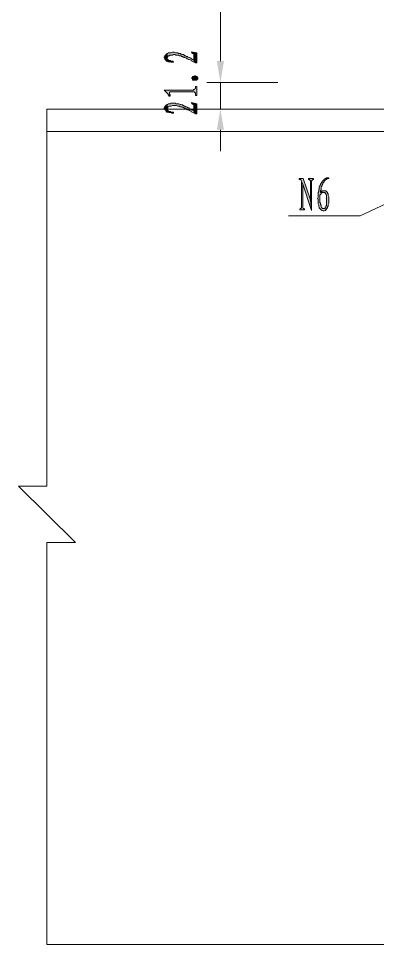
# Model space of a CAD drawing. Header units: millimetres. Extents: x 24 to 410, y 10 to 282.
# Drawn here: x 283.7 to 309.4, y 149.8 to 216 of the extents above; entities that cross this region are included whole.
import ezdxf

# ---------------------------------------------------------------- set-up
doc = ezdxf.new("R2010")
doc.units = ezdxf.units.MM

msp = doc.modelspace()

# ---------------------------------------------------------------- hatches: boundary and pattern name
h = msp.add_hatch(color=7)
h.dxf.hatch_style = 2
h.paths.add_polyline_path([(294.132, 213.275333), (294.132, 213.233), (294.174333, 213.190667), (294.174333, 213.106), (294.216667, 213.063667), (294.259, 213.021333), (294.301333, 212.979), (294.343667, 212.979), (294.428333, 212.936667), (294.555333, 212.936667), (294.597667, 212.894333), (294.809333, 212.894333), (294.809333, 212.936667), (294.724667, 212.979), (294.597667, 212.979), (294.555333, 213.021333), (294.470667, 213.021333), (294.428333, 213.063667), (294.386, 213.063667), (294.386, 213.106), (294.343667, 213.148333), (294.343667, 213.190667), (294.343667, 213.529333), (294.301333, 213.487), (294.259, 213.444667), (294.216667, 213.402333), (294.174333, 213.36), (294.174333, 213.317667)])
h = msp.add_hatch(color=7)
h.dxf.hatch_style = 2
h.paths.add_polyline_path([(294.343667, 213.529333), (294.343667, 213.190667), (294.343667, 213.233), (294.386, 213.275333), (294.386, 213.317667), (294.428333, 213.36), (294.513, 213.36), (294.513, 213.402333), (294.724667, 213.402333), (294.809333, 213.444667), (294.894, 213.444667), (294.978667, 213.402333), (295.148, 213.402333), (295.232667, 213.36), (295.359667, 213.36), (295.402, 213.317667), (295.444333, 213.317667), (295.486667, 213.275333), (295.529, 213.275333), (295.571333, 213.233), (295.613667, 213.233), (295.698333, 213.190667), (295.740667, 213.190667), (295.783, 213.148333), (295.867667, 213.106), (295.91, 213.106), (295.994667, 213.063667), (296.079333, 213.021333), (296.121667, 212.979), (296.206333, 212.936667), (296.291, 212.894333), (296.248667, 213.063667), (296.206333, 213.063667), (296.164, 213.106), (296.079333, 213.148333), (296.037, 213.190667), (295.952333, 213.233), (295.91, 213.233), (295.825333, 213.275333), (295.783, 213.317667), (295.740667, 213.317667), (295.656, 213.36), (295.613667, 213.36), (295.571333, 213.402333), (295.529, 213.444667), (295.444333, 213.444667), (295.402, 213.487), (295.317333, 213.487), (295.275, 213.529333), (295.190333, 213.529333), (295.105667, 213.571667), (294.936333, 213.571667), (294.851667, 213.614), (294.724667, 213.614), (294.64, 213.571667), (294.428333, 213.571667), (294.386, 213.529333)])
h = msp.add_hatch(color=7)
h.dxf.hatch_style = 2
h.paths.add_polyline_path([(296.079333, 213.656333), (296.079333, 213.614), (296.121667, 213.571667), (296.164, 213.529333), (296.206333, 213.529333), (296.248667, 213.487), (296.248667, 213.063667), (296.291, 212.894333), (296.375667, 212.852), (296.460333, 212.852), (296.460333, 213.571667)])
h = msp.add_hatch(color=7)
h.dxf.hatch_style = 2
h.paths.add_polyline_path([(297.899667, 212.979), (298.407667, 212.979), (298.153667, 211.455)])
h = msp.add_hatch(color=7)
h.dxf.hatch_style = 2
h.paths.add_polyline_path([(297.899667, 212.979), (298.407667, 212.979), (298.153667, 211.455)])
h = msp.add_hatch(color=7)
h.dxf.hatch_style = 2
h.paths.add_polyline_path([(296.502667, 211.836), (296.545, 211.793667), (296.545, 211.709), (296.502667, 211.666667), (296.460333, 211.624333), (296.164, 211.624333), (296.164, 211.666667), (296.164, 211.709), (296.121667, 211.751333), (296.121667, 211.793667), (296.164, 211.836), (296.164, 211.878333), (296.206333, 211.878333), (296.291, 211.920667), (296.375667, 211.920667), (296.460333, 211.878333), (296.502667, 211.878333)])
h = msp.add_hatch(color=7)
h.dxf.hatch_style = 2
h.paths.add_polyline_path([(294.132, 210.904667), (294.174333, 210.862333), (294.216667, 210.82), (294.259, 210.777667), (294.301333, 210.735333), (294.343667, 210.693), (294.386, 210.650667), (294.386, 210.608333), (294.428333, 210.566), (294.470667, 210.523667), (294.470667, 210.481333), (294.513, 210.693), (294.513, 210.735333), (294.555333, 210.777667), (296.291, 210.777667), (296.291, 210.735333), (296.333333, 210.735333), (296.375667, 210.693), (296.375667, 210.523667), (296.460333, 210.523667), (296.460333, 211.158667), (296.375667, 211.158667), (296.375667, 211.031667), (296.333333, 210.989333), (296.291, 210.947), (296.248667, 210.947), (296.206333, 210.904667)])
h = msp.add_hatch(color=7)
h.dxf.hatch_style = 2
h.paths.add_polyline_path([(294.470667, 210.481333), (294.555333, 210.481333), (294.555333, 210.566), (294.513, 210.608333), (294.513, 210.693)])
h = msp.add_hatch(color=7)
h.dxf.hatch_style = 2
h.paths.add_polyline_path([(294.132, 209.634667), (294.132, 209.592333), (294.174333, 209.55), (294.174333, 209.507667), (294.216667, 209.465333), (294.259, 209.423), (294.301333, 209.380667), (294.301333, 209.338333), (294.343667, 209.338333), (294.428333, 209.338333), (294.470667, 209.296), (294.597667, 209.296), (294.682333, 209.253667), (294.809333, 209.253667), (294.809333, 209.338333), (294.597667, 209.338333), (294.555333, 209.380667), (294.470667, 209.380667), (294.428333, 209.423), (294.386, 209.423), (294.386, 209.465333), (294.343667, 209.507667), (294.343667, 209.592333), (294.343667, 209.888667), (294.301333, 209.846333), (294.259, 209.804), (294.216667, 209.761667), (294.174333, 209.761667), (294.174333, 209.719333), (294.174333, 209.677)])
h = msp.add_hatch(color=7)
h.dxf.hatch_style = 2
h.paths.add_polyline_path([(294.343667, 209.888667), (294.343667, 209.592333), (294.386, 209.634667), (294.386, 209.677), (294.428333, 209.719333), (294.513, 209.761667), (294.64, 209.761667), (294.724667, 209.804), (295.021, 209.804), (295.105667, 209.761667), (295.232667, 209.761667), (295.275, 209.719333), (295.402, 209.719333), (295.402, 209.677), (295.486667, 209.677), (295.529, 209.634667), (295.571333, 209.634667), (295.613667, 209.592333), (295.698333, 209.592333), (295.740667, 209.55), (295.783, 209.507667), (295.867667, 209.507667), (295.91, 209.465333), (295.994667, 209.423), (296.079333, 209.380667), (296.121667, 209.338333), (296.206333, 209.296), (296.291, 209.253667), (296.248667, 209.423), (296.206333, 209.465333), (296.164, 209.465333), (296.079333, 209.507667), (296.037, 209.55), (295.952333, 209.592333), (295.91, 209.634667), (295.825333, 209.634667), (295.783, 209.677), (295.740667, 209.719333), (295.656, 209.719333), (295.613667, 209.761667), (295.571333, 209.761667), (295.529, 209.804), (295.486667, 209.804), (295.444333, 209.846333), (295.402, 209.846333), (295.317333, 209.888667), (295.275, 209.888667), (295.190333, 209.931), (294.978667, 209.931), (294.936333, 209.973333), (294.64, 209.973333), (294.555333, 209.931), (294.428333, 209.931), (294.386, 209.888667)])
h = msp.add_hatch(color=7)
h.dxf.hatch_style = 2
h.paths.add_polyline_path([(296.079333, 210.015667), (296.079333, 209.973333), (296.121667, 209.931), (296.164, 209.931), (296.206333, 209.888667), (296.248667, 209.846333), (296.248667, 209.423), (296.291, 209.253667), (296.375667, 209.211333), (296.460333, 209.211333), (296.460333, 209.931)])
h = msp.add_hatch(color=7)
h.dxf.hatch_style = 2
h.paths.add_polyline_path([(297.899667, 208.068333), (298.407667, 208.068333), (298.153667, 209.55)])
h = msp.add_hatch(color=7)
h.dxf.hatch_style = 2
h.paths.add_polyline_path([(304.080333, 204.597), (303.784, 204.597), (303.784, 204.512333), (303.911, 204.512333), (303.953333, 204.343), (304.038, 204.173667), (304.673, 202.311), (304.588333, 203.073)])
h = msp.add_hatch(color=7)
h.dxf.hatch_style = 2
h.paths.add_polyline_path([(304.8, 204.597), (304.461333, 204.597), (304.461333, 204.512333), (304.503667, 204.512333), (304.546, 204.47), (304.588333, 204.427667), (304.588333, 203.073), (304.673, 202.311), (304.673, 204.385333), (304.715333, 204.47), (304.757667, 204.512333), (304.8, 204.512333)])
h = msp.add_hatch(color=7)
h.dxf.hatch_style = 2
h.paths.add_polyline_path([(305.900667, 204.639333), (305.731333, 204.639333), (305.689, 204.597), (305.646667, 204.597), (305.604333, 204.554667), (305.562, 204.512333), (305.519667, 204.47), (305.477333, 204.427667), (305.435, 204.385333), (305.435, 204.343), (305.392667, 204.300667), (305.350333, 204.258333), (305.308, 204.173667), (305.308, 204.131333), (305.265667, 204.089), (305.265667, 204.004333), (305.223333, 203.962), (305.223333, 203.835), (305.181, 203.792667), (305.181, 203.665667), (305.138667, 203.581), (305.138667, 203.496333), (305.138667, 203.242333), (305.096333, 203.157667), (305.138667, 203.115333), (305.138667, 202.776667), (305.181, 202.692), (305.181, 202.607333), (305.223333, 202.522667), (305.223333, 202.480333), (305.265667, 202.438), (305.308, 202.395667), (305.350333, 202.353333), (305.392667, 202.311), (305.435, 202.311), (305.477333, 202.268667), (305.562, 202.268667), (305.646667, 202.311), (305.689, 202.311), (305.689, 202.353333), (305.731333, 202.395667), (305.519667, 202.438), (305.435, 202.438), (305.435, 202.480333), (305.392667, 202.522667), (305.350333, 202.607333), (305.350333, 202.692), (305.308, 202.734333), (305.308, 202.819), (305.265667, 202.861333), (305.265667, 203.411667), (305.308, 203.454), (305.350333, 203.496333), (305.392667, 203.538667), (305.477333, 203.581), (305.562, 203.581), (305.308, 203.581), (305.308, 203.708), (305.350333, 203.750333), (305.350333, 203.919667), (305.392667, 204.004333), (305.435, 204.089), (305.435, 204.131333), (305.477333, 204.216), (305.477333, 204.258333), (305.519667, 204.300667), (305.562, 204.343), (305.562, 204.385333), (305.604333, 204.427667), (305.646667, 204.47), (305.689, 204.512333), (305.731333, 204.512333), (305.773667, 204.554667), (305.816, 204.554667), (305.900667, 204.597)])
h = msp.add_hatch(color=7)
h.dxf.hatch_style = 2
h.paths.add_polyline_path([(303.953333, 204.343), (303.953333, 202.522667), (303.911, 202.438), (303.868667, 202.438), (303.826333, 202.395667), (303.826333, 202.353333), (304.165, 202.353333), (304.165, 202.395667), (304.122667, 202.438), (304.080333, 202.438), (304.038, 202.480333), (304.038, 204.173667)])
h = msp.add_hatch(color=7)
h.dxf.hatch_style = 2
h.paths.add_polyline_path([(305.604333, 203.708), (305.435, 203.708), (305.435, 203.665667), (305.392667, 203.665667), (305.350333, 203.623333), (305.308, 203.581), (305.646667, 203.581), (305.646667, 203.538667), (305.689, 203.496333), (305.689, 203.454), (305.731333, 203.411667), (305.731333, 202.649667), (305.689, 202.607333), (305.689, 202.522667), (305.646667, 202.480333), (305.604333, 202.438), (305.519667, 202.438), (305.731333, 202.395667), (305.773667, 202.438), (305.816, 202.480333), (305.816, 202.565), (305.858333, 202.607333), (305.858333, 202.734333), (305.900667, 202.819), (305.900667, 203.284667), (305.858333, 203.369333), (305.858333, 203.496333), (305.816, 203.538667), (305.816, 203.581), (305.773667, 203.623333), (305.731333, 203.665667), (305.689, 203.708)])

# ---------------------------------------------------------------- linework, layer by layer
at = {"color": 7, "lineweight": 0}
for points in [[(298.153667, 212.979), (298.153667, 243.247333)], [(298.153667, 212.979), (298.153667, 214.460667)], [(302.26, 211.455), (297.18, 211.455)], [(302.26, 211.455), (297.18, 211.455)], [(298.153667, 209.55), (298.153667, 211.455)], [(285.75, 209.55), (285.75, 182.583667)], [(393.742333, 209.55), (285.75, 209.55)], [(302.26, 209.55), (297.18, 209.55)], [(393.742333, 207.941333), (285.75, 207.941333)], [(298.153667, 208.068333), (298.153667, 206.544333)], [(303.022, 201.93), (308.144333, 201.93), (315.129333, 205.189667)], [(285.75, 178.562), (287.782, 178.562), (283.718, 182.583667), (285.75, 182.583667)], [(285.75, 178.562), (285.75, 149.817667)], [(285.75, 149.817667), (337.735333, 149.817667)]]:
    msp.add_lwpolyline(points, dxfattribs=at)
for points in [[(294.132, 213.275333), (294.132, 213.233), (294.174333, 213.190667), (294.174333, 213.106), (294.216667, 213.063667), (294.259, 213.021333), (294.301333, 212.979), (294.343667, 212.979), (294.428333, 212.936667), (294.555333, 212.936667), (294.597667, 212.894333), (294.809333, 212.894333), (294.809333, 212.936667), (294.724667, 212.979), (294.597667, 212.979), (294.555333, 213.021333), (294.470667, 213.021333), (294.428333, 213.063667), (294.386, 213.063667), (294.386, 213.106), (294.343667, 213.148333), (294.343667, 213.190667), (294.343667, 213.529333), (294.301333, 213.487), (294.259, 213.444667), (294.216667, 213.402333), (294.174333, 213.36), (294.174333, 213.317667)], [(294.343667, 213.529333), (294.343667, 213.190667), (294.343667, 213.233), (294.386, 213.275333), (294.386, 213.317667), (294.428333, 213.36), (294.513, 213.36), (294.513, 213.402333), (294.724667, 213.402333), (294.809333, 213.444667), (294.894, 213.444667), (294.978667, 213.402333), (295.148, 213.402333), (295.232667, 213.36), (295.359667, 213.36), (295.402, 213.317667), (295.444333, 213.317667), (295.486667, 213.275333), (295.529, 213.275333), (295.571333, 213.233), (295.613667, 213.233), (295.698333, 213.190667), (295.740667, 213.190667), (295.783, 213.148333), (295.867667, 213.106), (295.91, 213.106), (295.994667, 213.063667), (296.079333, 213.021333), (296.121667, 212.979), (296.206333, 212.936667), (296.291, 212.894333), (296.248667, 213.063667), (296.206333, 213.063667), (296.164, 213.106), (296.079333, 213.148333), (296.037, 213.190667), (295.952333, 213.233), (295.91, 213.233), (295.825333, 213.275333), (295.783, 213.317667), (295.740667, 213.317667), (295.656, 213.36), (295.613667, 213.36), (295.571333, 213.402333), (295.529, 213.444667), (295.444333, 213.444667), (295.402, 213.487), (295.317333, 213.487), (295.275, 213.529333), (295.190333, 213.529333), (295.105667, 213.571667), (294.936333, 213.571667), (294.851667, 213.614), (294.724667, 213.614), (294.64, 213.571667), (294.428333, 213.571667), (294.386, 213.529333)], [(296.079333, 213.656333), (296.079333, 213.614), (296.121667, 213.571667), (296.164, 213.529333), (296.206333, 213.529333), (296.248667, 213.487), (296.248667, 213.063667), (296.291, 212.894333), (296.375667, 212.852), (296.460333, 212.852), (296.460333, 213.571667)], [(296.502667, 211.836), (296.545, 211.793667), (296.545, 211.709), (296.502667, 211.666667), (296.460333, 211.624333), (296.164, 211.624333), (296.164, 211.666667), (296.164, 211.709), (296.121667, 211.751333), (296.121667, 211.793667), (296.164, 211.836), (296.164, 211.878333), (296.206333, 211.878333), (296.291, 211.920667), (296.375667, 211.920667), (296.460333, 211.878333), (296.502667, 211.878333)], [(294.132, 210.904667), (294.174333, 210.862333), (294.216667, 210.82), (294.259, 210.777667), (294.301333, 210.735333), (294.343667, 210.693), (294.386, 210.650667), (294.386, 210.608333), (294.428333, 210.566), (294.470667, 210.523667), (294.470667, 210.481333), (294.513, 210.693), (294.513, 210.735333), (294.555333, 210.777667), (296.291, 210.777667), (296.291, 210.735333), (296.333333, 210.735333), (296.375667, 210.693), (296.375667, 210.523667), (296.460333, 210.523667), (296.460333, 211.158667), (296.375667, 211.158667), (296.375667, 211.031667), (296.333333, 210.989333), (296.291, 210.947), (296.248667, 210.947), (296.206333, 210.904667)], [(294.470667, 210.481333), (294.555333, 210.481333), (294.555333, 210.566), (294.513, 210.608333), (294.513, 210.693)], [(294.132, 209.634667), (294.132, 209.592333), (294.174333, 209.55), (294.174333, 209.507667), (294.216667, 209.465333), (294.259, 209.423), (294.301333, 209.380667), (294.301333, 209.338333), (294.343667, 209.338333), (294.428333, 209.338333), (294.470667, 209.296), (294.597667, 209.296), (294.682333, 209.253667), (294.809333, 209.253667), (294.809333, 209.338333), (294.597667, 209.338333), (294.555333, 209.380667), (294.470667, 209.380667), (294.428333, 209.423), (294.386, 209.423), (294.386, 209.465333), (294.343667, 209.507667), (294.343667, 209.592333), (294.343667, 209.888667), (294.301333, 209.846333), (294.259, 209.804), (294.216667, 209.761667), (294.174333, 209.761667), (294.174333, 209.719333), (294.174333, 209.677)], [(294.343667, 209.888667), (294.343667, 209.592333), (294.386, 209.634667), (294.386, 209.677), (294.428333, 209.719333), (294.513, 209.761667), (294.64, 209.761667), (294.724667, 209.804), (295.021, 209.804), (295.105667, 209.761667), (295.232667, 209.761667), (295.275, 209.719333), (295.402, 209.719333), (295.402, 209.677), (295.486667, 209.677), (295.529, 209.634667), (295.571333, 209.634667), (295.613667, 209.592333), (295.698333, 209.592333), (295.740667, 209.55), (295.783, 209.507667), (295.867667, 209.507667), (295.91, 209.465333), (295.994667, 209.423), (296.079333, 209.380667), (296.121667, 209.338333), (296.206333, 209.296), (296.291, 209.253667), (296.248667, 209.423), (296.206333, 209.465333), (296.164, 209.465333), (296.079333, 209.507667), (296.037, 209.55), (295.952333, 209.592333), (295.91, 209.634667), (295.825333, 209.634667), (295.783, 209.677), (295.740667, 209.719333), (295.656, 209.719333), (295.613667, 209.761667), (295.571333, 209.761667), (295.529, 209.804), (295.486667, 209.804), (295.444333, 209.846333), (295.402, 209.846333), (295.317333, 209.888667), (295.275, 209.888667), (295.190333, 209.931), (294.978667, 209.931), (294.936333, 209.973333), (294.64, 209.973333), (294.555333, 209.931), (294.428333, 209.931), (294.386, 209.888667)], [(296.079333, 210.015667), (296.079333, 209.973333), (296.121667, 209.931), (296.164, 209.931), (296.206333, 209.888667), (296.248667, 209.846333), (296.248667, 209.423), (296.291, 209.253667), (296.375667, 209.211333), (296.460333, 209.211333), (296.460333, 209.931)], [(304.080333, 204.597), (303.784, 204.597), (303.784, 204.512333), (303.911, 204.512333), (303.953333, 204.343), (304.038, 204.173667), (304.673, 202.311), (304.588333, 203.073)], [(304.8, 204.597), (304.461333, 204.597), (304.461333, 204.512333), (304.503667, 204.512333), (304.546, 204.47), (304.588333, 204.427667), (304.588333, 203.073), (304.673, 202.311), (304.673, 204.385333), (304.715333, 204.47), (304.757667, 204.512333), (304.8, 204.512333)], [(305.900667, 204.639333), (305.731333, 204.639333), (305.689, 204.597), (305.646667, 204.597), (305.604333, 204.554667), (305.562, 204.512333), (305.519667, 204.47), (305.477333, 204.427667), (305.435, 204.385333), (305.435, 204.343), (305.392667, 204.300667), (305.350333, 204.258333), (305.308, 204.173667), (305.308, 204.131333), (305.265667, 204.089), (305.265667, 204.004333), (305.223333, 203.962), (305.223333, 203.835), (305.181, 203.792667), (305.181, 203.665667), (305.138667, 203.581), (305.138667, 203.496333), (305.138667, 203.242333), (305.096333, 203.157667), (305.138667, 203.115333), (305.138667, 202.776667), (305.181, 202.692), (305.181, 202.607333), (305.223333, 202.522667), (305.223333, 202.480333), (305.265667, 202.438), (305.308, 202.395667), (305.350333, 202.353333), (305.392667, 202.311), (305.435, 202.311), (305.477333, 202.268667), (305.562, 202.268667), (305.646667, 202.311), (305.689, 202.311), (305.689, 202.353333), (305.731333, 202.395667), (305.519667, 202.438), (305.435, 202.438), (305.435, 202.480333), (305.392667, 202.522667), (305.350333, 202.607333), (305.350333, 202.692), (305.308, 202.734333), (305.308, 202.819), (305.265667, 202.861333), (305.265667, 203.411667), (305.308, 203.454), (305.350333, 203.496333), (305.392667, 203.538667), (305.477333, 203.581), (305.562, 203.581), (305.308, 203.581), (305.308, 203.708), (305.350333, 203.750333), (305.350333, 203.919667), (305.392667, 204.004333), (305.435, 204.089), (305.435, 204.131333), (305.477333, 204.216), (305.477333, 204.258333), (305.519667, 204.300667), (305.562, 204.343), (305.562, 204.385333), (305.604333, 204.427667), (305.646667, 204.47), (305.689, 204.512333), (305.731333, 204.512333), (305.773667, 204.554667), (305.816, 204.554667), (305.900667, 204.597)], [(303.953333, 204.343), (303.953333, 202.522667), (303.911, 202.438), (303.868667, 202.438), (303.826333, 202.395667), (303.826333, 202.353333), (304.165, 202.353333), (304.165, 202.395667), (304.122667, 202.438), (304.080333, 202.438), (304.038, 202.480333), (304.038, 204.173667)], [(305.604333, 203.708), (305.435, 203.708), (305.435, 203.665667), (305.392667, 203.665667), (305.350333, 203.623333), (305.308, 203.581), (305.646667, 203.581), (305.646667, 203.538667), (305.689, 203.496333), (305.689, 203.454), (305.731333, 203.411667), (305.731333, 202.649667), (305.689, 202.607333), (305.689, 202.522667), (305.646667, 202.480333), (305.604333, 202.438), (305.519667, 202.438), (305.731333, 202.395667), (305.773667, 202.438), (305.816, 202.480333), (305.816, 202.565), (305.858333, 202.607333), (305.858333, 202.734333), (305.900667, 202.819), (305.900667, 203.284667), (305.858333, 203.369333), (305.858333, 203.496333), (305.816, 203.538667), (305.816, 203.581), (305.773667, 203.623333), (305.731333, 203.665667), (305.689, 203.708)]]:
    msp.add_lwpolyline(points, close=True, dxfattribs=at)

doc.saveas('drawing.dxf')
